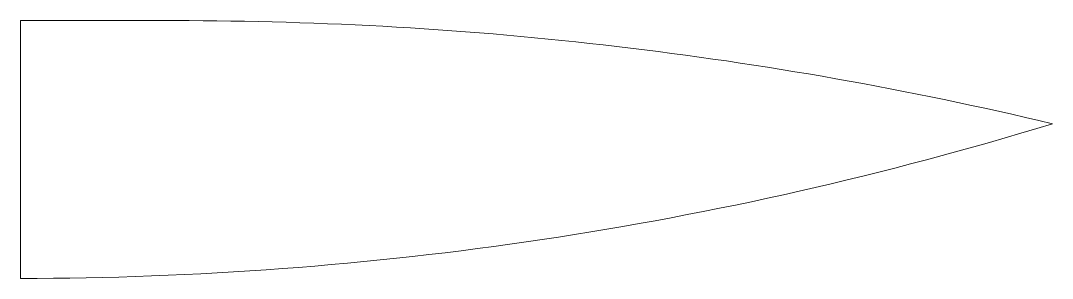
# Model space of a CAD drawing. Header units: millimetres. Extents: x 0 to 508, y -127 to 0.
import ezdxf

# ---------------------------------------------------------------- set-up
doc = ezdxf.new("R2010")
doc.units = ezdxf.units.MM

msp = doc.modelspace()

# ---------------------------------------------------------------- linework, layer by layer
at = {"color": 7, "linetype": 'Continuous', "lineweight": 15}
for p, q in [((0, 0), (0, -127)), ((76.2, 0), (0, 0))]:
    msp.add_line(p, q, dxfattribs=at)
for centre, radius, start, end in [((76.2, -1860.55), 1860.55, 76.58033, 90), ((0, 1604.43), 1731.43, 270, 287.06153)]:
    msp.add_arc(centre, radius, start, end, dxfattribs=at)

doc.saveas('drawing.dxf')
